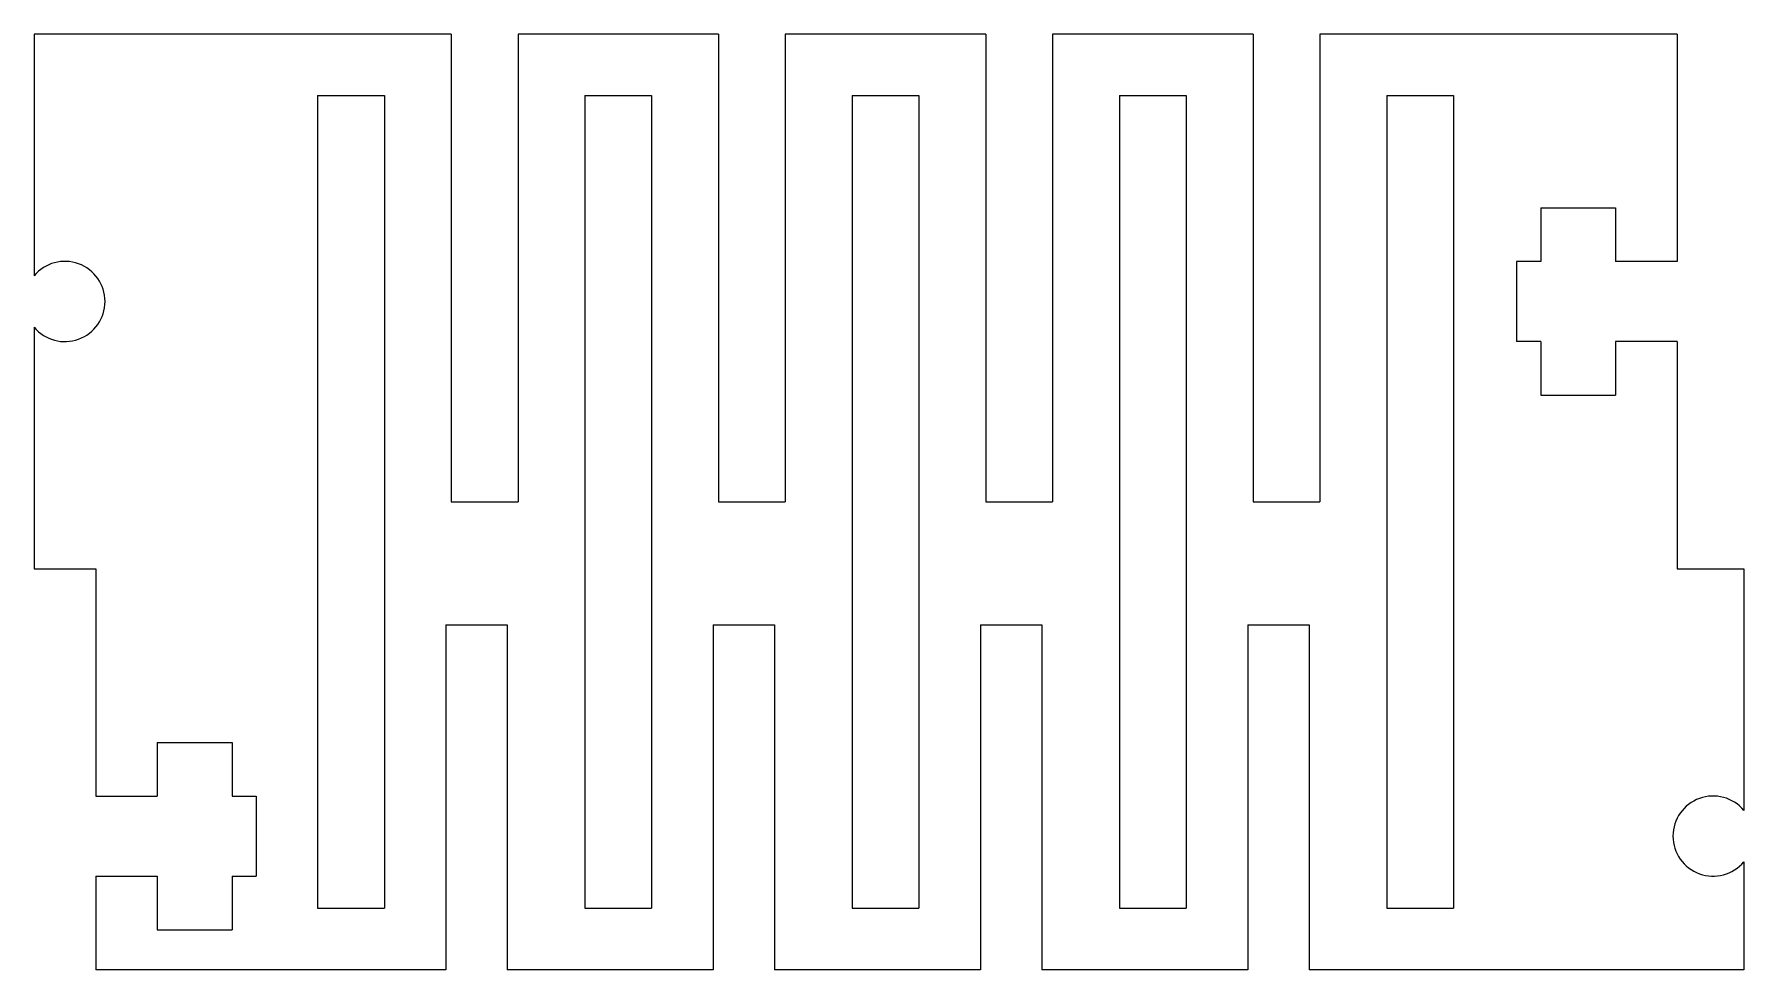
# Model space of a CAD drawing. Extents: x -3.17 to 0.03, y 0.24 to 1.99.
import ezdxf

# ---------------------------------------------------------------- set-up
doc = ezdxf.new("R2010")
doc.units = 0
doc.header["$MEASUREMENT"] = 0
doc.layers.add('VISIBLE', color=7, linetype='CONTINUOUS')

msp = doc.modelspace()

# ---------------------------------------------------------------- linework, layer by layer
at = {"layer": 'VISIBLE'}
for p, q in [((-2.3919, 1.9913, 2), (-3.1719, 1.9913, 2)), ((-3.1719, 1.9913, 2), (-3.1719, 1.5394, 2)), ((-2.3919, 1.9913, 2), (-2.3919, 1.1163, 2)), ((-1.8919, 1.9913, 2), (-2.2669, 1.9913, 2)), ((-2.2669, 1.9913, 2), (-2.2669, 1.1163, 2)), ((-1.8919, 1.9913, 2), (-1.8919, 1.1163, 2)), ((-1.3919, 1.9913, 2), (-1.7669, 1.9913, 2)), ((-1.7669, 1.9913, 2), (-1.7669, 1.1163, 2)), ((-1.3919, 1.9913, 2), (-1.3919, 1.1163, 2)), ((-0.8919, 1.9913, 2), (-1.2669, 1.9913, 2)), ((-1.2669, 1.9913, 2), (-1.2669, 1.1163, 2)), ((-0.8919, 1.9913, 2), (-0.8919, 1.1163, 2)), ((-0.0989, 1.9913, 2), (-0.7669, 1.9913, 2)), ((-0.7669, 1.9913, 2), (-0.7669, 1.1163, 2)), ((-0.0989, 1.9913, 2), (-0.0989, 1.5663, 2)), ((-2.6419, 1.8763, 2), (-2.6419, 0.3563, 2)), ((-2.6419, 1.8763, 2), (-2.5169, 1.8763, 2)), ((-2.5169, 1.8763, 2), (-2.5169, 0.3563, 2)), ((-2.1419, 1.8763, 2), (-2.1419, 0.3563, 2)), ((-2.1419, 1.8763, 2), (-2.0169, 1.8763, 2)), ((-2.0169, 1.8763, 2), (-2.0169, 0.3563, 2)), ((-1.6419, 1.8763, 2), (-1.6419, 0.3563, 2)), ((-1.6419, 1.8763, 2), (-1.5169, 1.8763, 2)), ((-1.5169, 1.8763, 2), (-1.5169, 0.3563, 2)), ((-1.1419, 1.8763, 2), (-1.1419, 0.3563, 2)), ((-1.1419, 1.8763, 2), (-1.0169, 1.8763, 2)), ((-1.0169, 1.8763, 2), (-1.0169, 0.3563, 2)), ((-0.6419, 1.8763, 2), (-0.6419, 0.3563, 2)), ((-0.6419, 1.8763, 2), (-0.5169, 1.8763, 2)), ((-0.5169, 1.8763, 2), (-0.5169, 0.3563, 2)), ((-0.3539, 1.6663, 2), (-0.3539, 1.5663, 2)), ((-0.3539, 1.6663, 2), (-0.2139, 1.6663, 2)), ((-0.2139, 1.6663, 2), (-0.2139, 1.5663, 2)), ((-0.3989, 1.5663, 2), (-0.3989, 1.4163, 2)), ((-0.3539, 1.5663, 2), (-0.3989, 1.5663, 2)), ((-0.0989, 1.5663, 2), (-0.2139, 1.5663, 2)), ((-3.1719, 1.4431, 2), (-3.1719, 0.9913, 2)), ((-0.3539, 1.4163, 2), (-0.3989, 1.4163, 2)), ((-0.3539, 1.4163, 2), (-0.3539, 1.3163, 2)), ((-0.0989, 1.4163, 2), (-0.2139, 1.4163, 2)), ((-0.2139, 1.4163, 2), (-0.2139, 1.3163, 2)), ((-0.0989, 1.4163, 2), (-0.0989, 0.9913, 2)), ((-0.3539, 1.3163, 2), (-0.2139, 1.3163, 2)), ((-2.3919, 1.1163, 2), (-2.2669, 1.1163, 2)), ((-1.8919, 1.1163, 2), (-1.7669, 1.1163, 2)), ((-1.3919, 1.1163, 2), (-1.2669, 1.1163, 2)), ((-0.8919, 1.1163, 2), (-0.7669, 1.1163, 2)), ((-3.1719, 0.9913, 2), (-3.0569, 0.9913, 2)), ((-3.0569, 0.9913, 2), (-3.0569, 0.5663, 2)), ((-0.0989, 0.9913, 2), (0.0261, 0.9913, 2)), ((0.0261, 0.9913, 2), (0.0261, 0.5394, 2)), ((-2.4019, 0.8863, 2), (-2.4019, 0.2413, 2)), ((-2.4019, 0.8863, 2), (-2.2869, 0.8863, 2)), ((-2.2869, 0.8863, 2), (-2.2869, 0.2413, 2)), ((-1.9019, 0.8863, 2), (-1.9019, 0.2413, 2)), ((-1.9019, 0.8863, 2), (-1.7869, 0.8863, 2)), ((-1.7869, 0.8863, 2), (-1.7869, 0.2413, 2)), ((-1.4019, 0.8863, 2), (-1.4019, 0.2413, 2)), ((-1.4019, 0.8863, 2), (-1.2869, 0.8863, 2)), ((-1.2869, 0.8863, 2), (-1.2869, 0.2413, 2)), ((-0.9019, 0.8863, 2), (-0.9019, 0.2413, 2)), ((-0.9019, 0.8863, 2), (-0.7869, 0.8863, 2)), ((-0.7869, 0.8863, 2), (-0.7869, 0.2413, 2)), ((-2.9419, 0.6663, 2), (-2.9419, 0.5663, 2)), ((-2.9419, 0.6663, 2), (-2.8019, 0.6663, 2)), ((-2.8019, 0.6663, 2), (-2.8019, 0.5663, 2)), ((-3.0569, 0.5663, 2), (-2.9419, 0.5663, 2)), ((-2.8019, 0.5663, 2), (-2.7569, 0.5663, 2)), ((-2.7569, 0.5663, 2), (-2.7569, 0.4163, 2)), ((-3.0569, 0.4163, 2), (-2.9419, 0.4163, 2)), ((-3.0569, 0.4163, 2), (-3.0569, 0.2413, 2)), ((-2.9419, 0.4163, 2), (-2.9419, 0.3163, 2)), ((-2.8019, 0.4163, 2), (-2.7569, 0.4163, 2)), ((-2.8019, 0.4163, 2), (-2.8019, 0.3163, 2)), ((0.0261, 0.4431, 2), (0.0261, 0.2413, 2)), ((-2.6419, 0.3563, 2), (-2.5169, 0.3563, 2)), ((-2.1419, 0.3563, 2), (-2.0169, 0.3563, 2)), ((-1.6419, 0.3563, 2), (-1.5169, 0.3563, 2)), ((-1.1419, 0.3563, 2), (-1.0169, 0.3563, 2)), ((-0.6419, 0.3563, 2), (-0.5169, 0.3563, 2)), ((-2.9419, 0.3163, 2), (-2.8019, 0.3163, 2)), ((-2.4019, 0.2413, 2), (-3.0569, 0.2413, 2)), ((-1.9019, 0.2413, 2), (-2.2869, 0.2413, 2)), ((-1.4019, 0.2413, 2), (-1.7869, 0.2413, 2)), ((-0.9019, 0.2413, 2), (-1.2869, 0.2413, 2)), ((0.0261, 0.2413, 2), (-0.7869, 0.2413, 2))]:
    msp.add_line(p, q, dxfattribs=at)
for centre, start, end in [((-3.1144, 1.4913, 2), 219.9445, 140.0555), ((-0.0314, 0.4913, 2), 39.9445, 320.0555)]:
    msp.add_arc(centre, 0.075, start, end, dxfattribs=at)

doc.saveas('drawing.dxf')
